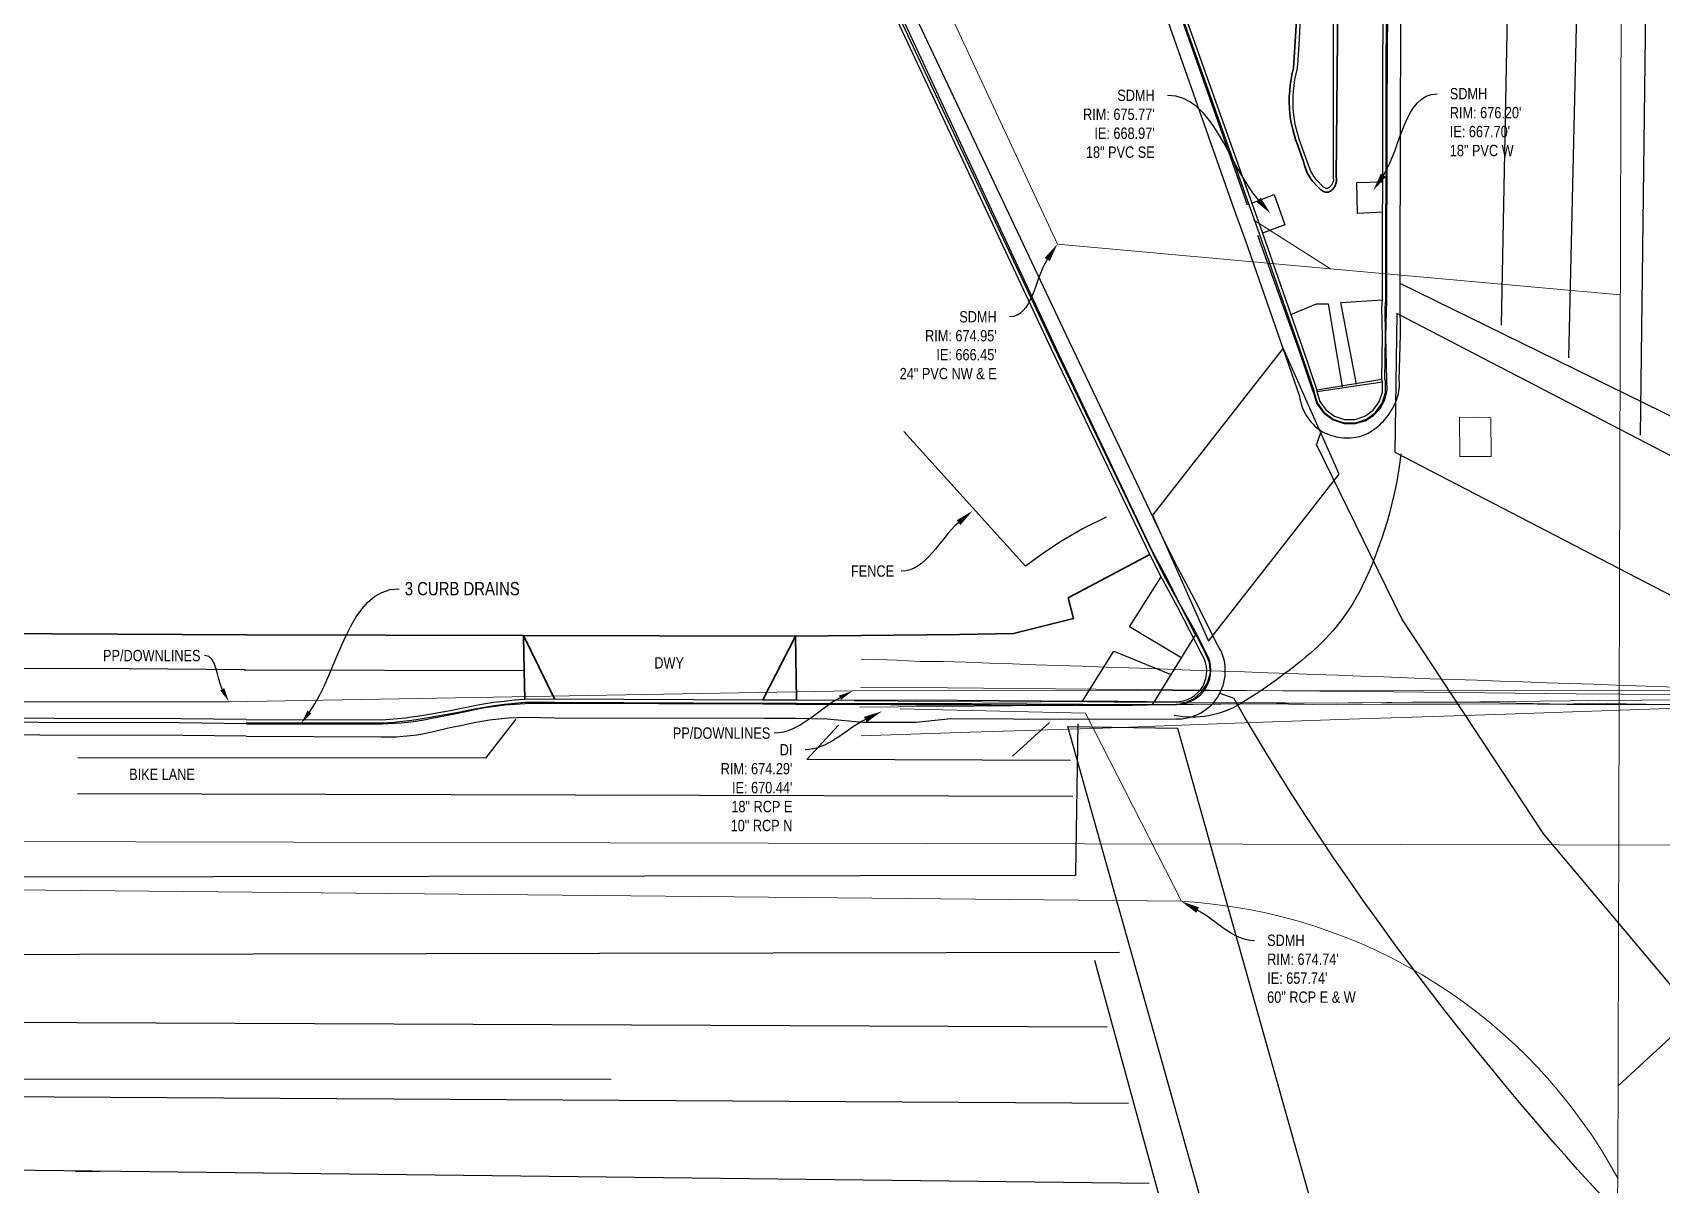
# Model space of a CAD drawing. Header units: feet. Extents: x 0 to 6444343, y 0 to 1885993.
# Drawn here: x 6433644.4 to 6433873.6, y 1885267.2 to 1885429.4 of the extents above; entities that cross this region are included whole.
import ezdxf
from ezdxf import colors
from ezdxf.entities.mleader import LeaderData, LeaderLine
from ezdxf.lldxf.tags import DXFTag
from ezdxf.math import Vec2, Vec3

# ---------------------------------------------------------------- set-up
doc = ezdxf.new("R2010")
doc.units = ezdxf.units.FT
doc.header["$MEASUREMENT"] = 0
doc.linetypes.add('DASHDOT', pattern=[1, 0.5, -0.25, 0, -0.25])
doc.linetypes.add('DASHED', pattern=[0.75, 0.5, -0.25])
for name, color, linetype, lineweight in [('VF-COMM-OVHD-LINE-3D', 253, 'OVERHEADCOMM', 15), ('VF-ELEC-OVHD-LINE-', 253, 'OVERHEADELECTRIC', 15), ('VF-ELEC-OVHD-LINE-3D', 253, 'OVERHEADELECTRIC', 15), ('VF-ELEC-VALT-LINE-', 253, 'Continuous', 13), ('VF-FENC-LINE-', 253, 'FENCE', 25), ('VF-ROAD-DRIV-LINE-', 253, 'Continuous', 35), ('VF-ROAD-STRP-BIKE-LINE-', 253, 'Continuous', 25), ('VF-ROAD-STRP-WHIT-DASH-LINE-', 253, 'DASHED', 25), ('VF-ROAD-STRP-WHIT-LINE-', 253, 'Continuous', 25), ('VF-ROAD-STRP-YELO-LINE-', 253, 'Continuous', 25), ('VF-SSWR-GEOP-LINE-QLB-', 253, 'SEWER', 15), ('VF-STRM-GEOP-LINE-QLB-', 253, 'STORMDRAIN', 15), ('VF-TOPO-BRKL-LINE-', 253, 'DASHDOT', 13), ('VF-TOPO-CONC-EDGE-LINE-', 253, 'Continuous', 25), ('VF-TOPO-CONC-GTFL-LINE-', 253, 'Continuous', 25), ('VF-TOPO-CONC-LIPG-LINE-', 253, 'Continuous', 25), ('VF-TOPO-CONC-SWLK-LINE-', 253, 'Continuous', 25), ('VF-TOPO-CONC-TBCB-LINE-', 253, 'Continuous', 25), ('VF-TOPO-CONC-TBWK-LINE-', 253, 'Continuous', 35), ('VF-TOPO-CONC-TFCB-LINE-', 253, 'Continuous', 25), ('VF-TOPO-TEXT-', 253, 'Continuous', 25)]:
    doc.layers.add(name, color=color, linetype=linetype, lineweight=lineweight)
doc.styles.add('NCS1-Anno', font='arial.ttf', dxfattribs={"width": 0.8, "height": 0.1})
doc.styles.get("Standard").update_dxf_attribs({"font": 'arial.ttf'})
tags = doc.linetypes.add('FENCE', pattern='A,0.5,-0.03,["X",Standard,S=0.08,R=0,X=0,Y=-0.04],-0.08,0.5', length=1.11).pattern_tags.tags
tags[6] = DXFTag(74, 10)
tags = doc.linetypes.add('OVERHEADCOMM', pattern='A,1,-0.03,["OC",Standard,S=0.08,R=0,X=0,Y=-0.04],-0.16,1', length=2.19).pattern_tags.tags
tags[6] = DXFTag(74, 10)
tags = doc.linetypes.add('OVERHEADELECTRIC', pattern='A,1,-0.03,["OE",Standard,S=0.08,R=0,X=0,Y=-0.04],-0.16,1', length=2.19).pattern_tags.tags
tags[6] = DXFTag(74, 10)
tags = doc.linetypes.add('SEWER', pattern='A,1,-0.03,["SS",Standard,S=0.08,R=0,X=0,Y=-0.04],-0.16,1', length=2.19).pattern_tags.tags
tags[6] = DXFTag(74, 10)
tags = doc.linetypes.add('STORMDRAIN', pattern='A,1,-0.03,["SD",Standard,S=0.08,R=0,X=0,Y=-0.04],-0.16,1', length=2.19).pattern_tags.tags
tags[6] = DXFTag(74, 10)

msp = doc.modelspace()

# ---------------------------------------------------------------- linework, layer by layer
at = {"layer": 'VF-COMM-OVHD-LINE-3D'}
for points in [[(6433759.99, 1885335.28, 698.13), (6433772.25, 1885335.23, 697.49), (6433783.73, 1885335.12, 697), (6433788.86, 1885335.2, 696.78), (6433796.51, 1885335.1, 696.67), (6433805.09, 1885335.08, 696.73), (6433811.71, 1885335.13, 696.51), (6433820.63, 1885335.03, 696.6), (6433828.04, 1885334.99, 696.64), (6433838.39, 1885335.09, 696.69), (6433846.15, 1885335.11, 696.67), (6433860.18, 1885334.81, 697.72), (6433863.28, 1885334.95, 697.8), (6433871.39, 1885334.85, 698.46), (6433875.44, 1885334.77, 699.01), (6433879.92, 1885334.81, 699.38), (6433887.09, 1885334.84, 699.98), (6433891.35, 1885334.86, 700.51), (6433894.59, 1885334.94, 700.89), (6433900.63, 1885334.9, 701.61), (6433911.25, 1885335.01, 703), (6433915.85, 1885334.89, 703.77), (6433920.15, 1885334.97, 704.42)], [(6433760.47, 1885334.75, 698.07), (6433769.85, 1885334.84, 697.4), (6433776.35, 1885334.79, 696.96), (6433782.16, 1885334.71, 696.83), (6433793.93, 1885334.72, 696.38), (6433800.88, 1885334.79, 696), (6433810.58, 1885334.89, 695.86), (6433817.76, 1885334.89, 695.87), (6433827.8, 1885334.76, 695.98), (6433834.18, 1885334.84, 696.03), (6433845.21, 1885334.81, 696.52), (6433851.84, 1885334.89, 696.62), (6433860.32, 1885334.77, 697.35), (6433871.86, 1885334.8, 698.09), (6433883.25, 1885334.8, 699), (6433889.4, 1885334.69, 699.82), (6433899.85, 1885334.63, 700.61), (6433911.94, 1885334.51, 701.98), (6433920.06, 1885334.34, 703.07)]]:
    msp.add_polyline3d(points, dxfattribs=at)
at = {"layer": 'VF-ELEC-OVHD-LINE-', "ltscale": 0.6}
msp.add_lwpolyline([(6433514.07, 1885334.57), (6433583.99, 1885335.14), (6433672.01, 1885335.17), (6433759.75, 1885336.69), (6433922.54, 1885336.77)], dxfattribs=at)
at = {"layer": 'VF-ELEC-OVHD-LINE-3D'}
for points in [[(6433760.97, 1885341.18, 723.19), (6433764.62, 1885341.09, 722.71), (6433765.99, 1885341.02, 722.61), (6433769.26, 1885340.85, 722.38), (6433772.5, 1885340.83, 721.85), (6433775.76, 1885340.75, 721.5), (6433779.02, 1885340.62, 721.15), (6433782.28, 1885340.49, 720.8), (6433785.54, 1885340.36, 720.48), (6433788.8, 1885340.26, 720.15), (6433792.07, 1885340.16, 719.85), (6433795.33, 1885340.06, 719.53), (6433798.59, 1885339.95, 719.2), (6433801.85, 1885339.83, 718.87), (6433805.12, 1885339.69, 718.57), (6433808.38, 1885339.57, 718.29), (6433811.65, 1885339.49, 717.98), (6433814.92, 1885339.38, 717.69), (6433818.18, 1885339.26, 717.39), (6433821.44, 1885339.13, 717.07), (6433824.71, 1885339, 716.74), (6433827.98, 1885338.89, 716.51), (6433831.24, 1885338.78, 716.23), (6433834.51, 1885338.66, 715.98), (6433837.78, 1885338.54, 715.74), (6433841.05, 1885338.42, 715.48), (6433844.32, 1885338.3, 715.21), (6433847.59, 1885338.19, 714.96), (6433850.86, 1885338.07, 714.7), (6433854.12, 1885337.96, 714.44), (6433857.39, 1885337.85, 714.2), (6433860.67, 1885337.74, 713.97), (6433863.94, 1885337.63, 713.72), (6433867.2, 1885337.52, 713.47), (6433878.42, 1885337.12, 712.57)], [(6433760.88, 1885337.23, 722.97), (6433773.13, 1885337.12, 721.35), (6433788.32, 1885336.98, 719.52), (6433799.64, 1885336.88, 718.3), (6433835.88, 1885336.59, 714.52), (6433861.57, 1885336.29, 712.5), (6433874.1, 1885336.17, 711.91), (6433892.42, 1885336.02, 710.72), (6433911.74, 1885335.79, 709.76), (6433919.79, 1885335.75, 709.45)], [(6433760.76, 1885334.4, 722.93), (6433782.28, 1885334.61, 719.34), (6433799.84, 1885334.7, 717.12), (6433823.3, 1885334.99, 714.69), (6433848, 1885335.18, 712.89), (6433864.88, 1885335.35, 712.16), (6433876.78, 1885335.43, 711.69), (6433891.79, 1885335.58, 711.65), (6433900.31, 1885335.66, 711.65), (6433912.06, 1885335.77, 712), (6433919.21, 1885335.8, 712.43)], [(6433760.98, 1885330.36, 722.68), (6433776.32, 1885330.91, 721.33), (6433794.92, 1885331.46, 719.9), (6433813.51, 1885332.14, 718.45), (6433829.61, 1885332.73, 717.17), (6433850.26, 1885333.39, 716.08), (6433862.43, 1885333.78, 715.41), (6433884.05, 1885334.56, 714.35), (6433896.07, 1885334.97, 713.86), (6433915.74, 1885335.61, 713.16), (6433919.65, 1885335.75, 713.14)]]:
    msp.add_polyline3d(points, dxfattribs=at)
at = {"layer": 'VF-ELEC-VALT-LINE-'}
msp.add_lwpolyline([(6433845.15, 1885375.21), (6433849.57, 1885375.14), (6433849.59, 1885369.68), (6433845.18, 1885369.7), (6433845.15, 1885375.21)], close=True, dxfattribs=at)
at = {"layer": 'VF-FENC-LINE-'}
msp.add_lwpolyline([(6433795.43, 1885361.17), (6433792.12, 1885359.5), (6433788.91, 1885357.62), (6433786.46, 1885355.99), (6433784.09, 1885354.25), (6433766.99, 1885373.2)], dxfattribs=at)
at = {"layer": 'VF-ROAD-DRIV-LINE-'}
for points in [[(6433713.64, 1885335.54), (6433713.54, 1885339.59), (6433713.48, 1885344.49), (6433717.8, 1885335.56)], [(6433747.12, 1885335.44), (6433751.74, 1885344.42), (6433751.86, 1885335.44)]]:
    msp.add_lwpolyline(points, dxfattribs=at)
msp.add_point((6433674.28, 1885339.65), dxfattribs=at)
at = {"layer": 'VF-ROAD-STRP-BIKE-LINE-', "linetype": 'Continuous'}
msp.add_line((6433851.07, 1885388.18), (6433857.09, 1885702.5), dxfattribs=at)
at = {"layer": 'VF-ROAD-STRP-BIKE-LINE-'}
for p, q in [((6433860.54, 1885383.56), (6433863.24, 1885501.31)), ((6433836.74, 1885394.07), (6433893.68, 1885366.14)), ((6433712.4, 1885332.71), (6433708.12, 1885327.22)), ((6433753.3, 1885327.05), (6433757.8, 1885331.88)), ((6433782.24, 1885327.49), (6433787.48, 1885332.25)), ((6433791.44, 1885332.07), (6433791.12, 1885310.96)), ((6433708.12, 1885327.22), (6433650.75, 1885327.27)), ((6433790.42, 1885326.91), (6433753.3, 1885327.05)), ((6433790.74, 1885321.83), (6433650.72, 1885322.22)), ((6433791.12, 1885310.96), (6433791.12, 1885310.71)), ((6433793.78, 1885298.8), (6433805.13, 1885257.4)), ((6433795.58, 1885289.35), (6433605.31, 1885290.16)), ((6433653.89, 1885269.03), (6433650.41, 1885269.05))]:
    msp.add_line(p, q, dxfattribs=at)
at = {"layer": 'VF-ROAD-STRP-BIKE-LINE-', "ltscale": 0.6}
for points in [[(6433836.33, 1885389.81), (6433836.05, 1885370.32), (6433895.28, 1885339.55), (6433895.56, 1885359.04)], [(6433828.23, 1885367.19), (6433820.34, 1885384.96), (6433801.94, 1885361.45), (6433809.83, 1885343.68)], [(6433790.06, 1885331.67), (6433805.5, 1885331.46), (6433826.28, 1885257.4), (6433810.85, 1885257.61)]]:
    msp.add_lwpolyline(points, close=True, dxfattribs=at)
at = {"layer": 'VF-ROAD-STRP-BIKE-LINE-', "flags": 128}
msp.add_lwpolyline([(6433820.34, 1885384.96), (6433801.94, 1885361.45)], dxfattribs=at)
msp.add_lwpolyline([(6433836.91, 1885370.09, -0.08364), (6433831.45, 1885351.43, -0.103859), (6433824.12, 1885341.96, -0.039588), (6433814.37, 1885334.91, -0.187359), (6433805.02, 1885333.24, -13.188099)], format="xyb", dxfattribs=at)
at = {"layer": 'VF-ROAD-STRP-WHIT-DASH-LINE-', "linetype": 'Continuous'}
for p, q in [((6433791.12, 1885310.71), (6433500.13, 1885310.29)), ((6433798.57, 1885278.62), (6433509.33, 1885280.34))]:
    msp.add_line(p, q, dxfattribs=at)
at = {"layer": 'VF-ROAD-STRP-WHIT-DASH-LINE-', "linetype": 'Continuous', "flags": 128}
msp.add_lwpolyline([(6433801.51, 1885267.35), (6433656.79, 1885269.04)], dxfattribs=at)
at = {"layer": 'VF-ROAD-STRP-WHIT-LINE-', "linetype": 'Continuous', "flags": 128}
msp.add_lwpolyline([(6433656.79, 1885269.04), (6433512.06, 1885270.72)], dxfattribs=at)
at = {"layer": 'VF-ROAD-STRP-YELO-LINE-', "ltscale": 0.6}
msp.add_lwpolyline([(6433870.64, 1885372.68), (6433872.33, 1885507.54, 0.085336), (6433871.01, 1885518.72), (6433865.63, 1885544.28, -0.076034), (6433864.68, 1885554.43), (6433866.44, 1885731.06)], format="xyb", dxfattribs=at)
msp.add_lwpolyline([(6433797.31, 1885299.87), (6433553.33, 1885299.39)], dxfattribs=at)
at = {"layer": 'VF-SSWR-GEOP-LINE-QLB-', "ltscale": 0.6, "flags": 128}
msp.add_lwpolyline([(6433844.74, 1885854.93), (6433844.74, 1885653.61), (6433883.21, 1885653.44), (6433881.41, 1885314.98), (6433525.35, 1885315.72)], dxfattribs=at)
at = {"layer": 'VF-SSWR-GEOP-LINE-QLB-', "ltscale": 0.6, "elevation": 675.4}
msp.add_lwpolyline([(6433725.8, 1885282.05), (6433521.65, 1885282.05)], dxfattribs=at)
at = {"layer": 'VF-STRM-GEOP-LINE-QLB-', "ltscale": 0.6}
for p, q in [((6433869.53, 1885992.59), (6433867.41, 1885268.1)), ((6433927.96, 1885337.2), (6433867.45, 1885281.04)), ((6433867.41, 1885268.1), (6433862.1, 1884859.46))]:
    msp.add_line(p, q, dxfattribs=at)
at = {"layer": 'VF-STRM-GEOP-LINE-QLB-', "ltscale": 0.6, "flags": 128}
for points in [[(6433827.02, 1885396.12), (6433788.58, 1885399.6), (6433730.98, 1885523.26)], [(6433816.21, 1885402.94), (6433827.02, 1885396.12), (6433867.77, 1885392.44)]]:
    msp.add_lwpolyline(points, dxfattribs=at)
at = {"layer": 'VF-STRM-GEOP-LINE-QLB-', "ltscale": 0.6}
msp.add_lwpolyline([(6433766.45, 1885334.16), (6433792.53, 1885333.57), (6433806.02, 1885307.08)], dxfattribs=at)
at = {"layer": 'VF-STRM-GEOP-LINE-QLB-', "ltscale": 0.6, "flags": 128}
msp.add_lwpolyline([(6433530.03, 1885309.79), (6433806.02, 1885307.08, -0.260244), (6433867.41, 1885268.1)], format="xyb", dxfattribs=at)
at = {"layer": 'VF-TOPO-BRKL-LINE-'}
msp.add_point((6433805.86, 1885341.47), dxfattribs=at)
at = {"layer": 'VF-TOPO-CONC-EDGE-LINE-'}
for p, q in [((6433825.67, 1885373.31), (6433825.03, 1885371.37)), ((6433811.45, 1885336.4), (6433813.38, 1885335.67))]:
    msp.add_line(p, q, dxfattribs=at)
for points in [[(6433815.92, 1885405.33), (6433819.09, 1885406.57), (6433820.56, 1885402.3), (6433817.43, 1885401.11)], [(6433821.4, 1885389.69), (6433825.04, 1885391.16), (6433826.66, 1885391.19), (6433828.64, 1885379.51)], [(6433830.67, 1885379.85), (6433828.47, 1885391.38), (6433834.33, 1885391.75)], [(6433893.12, 1885273.61), (6433857, 1885316.51), (6433837.02, 1885346.83), (6433825.03, 1885371.37)], [(6433805.86, 1885341.47), (6433798.7, 1885345.7), (6433803.16, 1885352.77)], [(6433792.09, 1885335.27), (6433796.51, 1885342.27), (6433804.44, 1885339.06)], [(6433866.52, 1885264.15), (6433863.35, 1885267.61), (6433861.78, 1885269.35), (6433860.22, 1885271.11), (6433858.66, 1885272.87), (6433857.12, 1885274.64), (6433855.59, 1885276.42), (6433854.07, 1885278.21), (6433851.73, 1885281), (6433849.41, 1885283.82), (6433847.11, 1885286.66), (6433844.83, 1885289.52), (6433842.58, 1885292.39), (6433840.35, 1885295.29), (6433838.15, 1885298.2), (6433835.97, 1885301.14), (6433833.83, 1885304.09), (6433831.7, 1885307.06), (6433829.61, 1885310.05), (6433827.54, 1885313.07), (6433825.51, 1885316.1), (6433823.5, 1885319.15), (6433821.53, 1885322.22), (6433819.59, 1885325.31), (6433818.01, 1885327.88), (6433816.44, 1885330.47), (6433814.9, 1885333.06), (6433813.38, 1885335.67)]]:
    msp.add_lwpolyline(points, dxfattribs=at)
msp.add_point((6433825.03, 1885371.37), dxfattribs=at)
at = {"layer": 'VF-TOPO-CONC-GTFL-LINE-'}
for points in [[(6433809.51, 1885342.05), (6433808.1, 1885344.87), (6433805.91, 1885348.77), (6433803.7, 1885353.15), (6433802.02, 1885356.22), (6433788.36, 1885385), (6433765.03, 1885435.18), (6433742.91, 1885482.49)], [(6433785.06, 1885476.41), (6433785.77, 1885474.79), (6433805.88, 1885431.78), (6433815.27, 1885405.11)], [(6433816.75, 1885400.85), (6433820.85, 1885389.36), (6433822.49, 1885384.8), (6433824.51, 1885378.85), (6433824.59, 1885378.66), (6433825.1, 1885377.12), (6433826.05, 1885375.81), (6433827.37, 1885374.85), (6433828.91, 1885374.34), (6433830.53, 1885374.33), (6433831.86, 1885374.72), (6433833.05, 1885375.44), (6433834, 1885376.45), (6433834.66, 1885377.67), (6433834.97, 1885379.03), (6433834.91, 1885380.41), (6433834.79, 1885386.61), (6433834.91, 1885391.6), (6433834.99, 1885418.6), (6433835.21, 1885454.7)], [(6433674.5, 1885332.06), (6433693.55, 1885332.05), (6433694.45, 1885332.09), (6433695.34, 1885332.14), (6433696.23, 1885332.21), (6433697.12, 1885332.3), (6433697.99, 1885332.41), (6433698.85, 1885332.53), (6433699.71, 1885332.68), (6433700.57, 1885332.84), (6433703.99, 1885333.53), (6433706.02, 1885333.96), (6433707.04, 1885334.18), (6433708.05, 1885334.36), (6433709.46, 1885334.56), (6433710.87, 1885334.73), (6433712.28, 1885334.85), (6433713.69, 1885334.93), (6433717.81, 1885334.98), (6433747.17, 1885334.87), (6433751.76, 1885334.81), (6433761.28, 1885334.82), (6433768.73, 1885334.72)], [(6433768.73, 1885334.72), (6433791.24, 1885334.7), (6433792.06, 1885334.67), (6433797.14, 1885334.65), (6433805.29, 1885334.82)], [(6433674.5, 1885332.06), (6433665, 1885332.21), (6433625.38, 1885332.32), (6433601.6, 1885332.39), (6433572.4, 1885332.5), (6433530.44, 1885332.71)]]:
    msp.add_lwpolyline(points, dxfattribs=at)
at = {"layer": 'VF-TOPO-CONC-LIPG-LINE-'}
for points in [[(6433811.12, 1885343.18), (6433807.9, 1885349.53), (6433805.47, 1885354.11), (6433803.93, 1885357.18), (6433790.27, 1885385.82), (6433766.68, 1885435.81), (6433744.53, 1885483.41)], [(6433804.12, 1885430.99), (6433813.42, 1885404.55), (6433815.01, 1885400.2), (6433822.64, 1885378.18), (6433822.69, 1885377.83), (6433822.77, 1885377.47), (6433822.86, 1885377.12), (6433822.98, 1885376.76), (6433823.11, 1885376.42), (6433823.27, 1885376.08), (6433823.44, 1885375.74), (6433823.63, 1885375.42), (6433823.84, 1885375.11), (6433824.06, 1885374.8), (6433824.3, 1885374.51), (6433824.55, 1885374.24), (6433824.81, 1885373.98), (6433825.09, 1885373.74), (6433825.37, 1885373.52), (6433825.67, 1885373.31), (6433825.95, 1885373.14), (6433826.24, 1885372.99), (6433826.54, 1885372.86), (6433826.85, 1885372.73), (6433827.17, 1885372.63), (6433827.5, 1885372.54), (6433827.82, 1885372.46), (6433828.16, 1885372.4), (6433828.49, 1885372.36), (6433828.83, 1885372.33), (6433829.17, 1885372.31), (6433829.5, 1885372.31), (6433829.84, 1885372.32), (6433830.17, 1885372.35), (6433830.5, 1885372.39), (6433830.82, 1885372.45), (6433831.12, 1885372.52), (6433831.43, 1885372.61), (6433831.73, 1885372.72), (6433832.02, 1885372.85), (6433832.31, 1885372.99), (6433832.6, 1885373.15), (6433832.88, 1885373.33), (6433833.16, 1885373.52), (6433833.43, 1885373.72), (6433833.7, 1885373.94), (6433833.95, 1885374.17), (6433834.2, 1885374.41), (6433834.44, 1885374.66), (6433834.67, 1885374.92), (6433834.9, 1885375.2), (6433835.11, 1885375.48), (6433835.31, 1885375.76), (6433835.5, 1885376.06), (6433835.68, 1885376.36), (6433835.85, 1885376.67), (6433836, 1885376.98), (6433836.14, 1885377.29), (6433836.27, 1885377.61), (6433836.38, 1885377.93), (6433836.48, 1885378.25), (6433836.56, 1885378.57), (6433836.62, 1885378.9), (6433836.67, 1885379.22), (6433836.7, 1885379.54), (6433836.71, 1885379.86), (6433836.71, 1885380.17), (6433836.68, 1885380.48), (6433836.84, 1885386.84), (6433836.79, 1885391.6), (6433836.87, 1885418.6), (6433837.04, 1885454.58)], [(6433674.42, 1885330.31), (6433693.45, 1885330.22), (6433694.49, 1885330.22), (6433695.52, 1885330.25), (6433696.55, 1885330.32), (6433697.58, 1885330.41), (6433698.45, 1885330.52), (6433699.3, 1885330.67), (6433700.15, 1885330.84), (6433701, 1885331.03), (6433702.7, 1885331.43), (6433703.54, 1885331.62), (6433704.39, 1885331.8), (6433706.53, 1885332.25), (6433707.61, 1885332.46), (6433708.68, 1885332.63), (6433709.98, 1885332.79), (6433711.29, 1885332.9), (6433712.6, 1885332.97), (6433713.9, 1885333), (6433717.84, 1885332.92), (6433747.3, 1885332.88), (6433751.72, 1885332.87), (6433756.18, 1885332.76), (6433761.18, 1885332.29), (6433768.7, 1885332.31), (6433773.59, 1885332.83), (6433791.17, 1885332.72), (6433805.22, 1885332.75)], [(6433674.42, 1885330.31), (6433665.54, 1885330.4), (6433625.25, 1885330.53), (6433601.92, 1885330.61), (6433560.82, 1885330.77), (6433572.07, 1885330.74), (6433530.36, 1885330.97)]]:
    msp.add_lwpolyline(points, dxfattribs=at)
for points in [[(6433805.22, 1885332.75, 0.606339), (6433811.12, 1885343.18)], [(6433805.15, 1885335.17, 0.597986), (6433808.96, 1885341.78, 0.606339)], [(6433805.29, 1885334.82, 0.587348), (6433809.51, 1885342.05, 0.606339)]]:
    msp.add_lwpolyline(points, format="xyb", dxfattribs=at)
at = {"layer": 'VF-TOPO-CONC-SWLK-LINE-'}
msp.add_line((6433674.28, 1885339.65), (6433713.54, 1885339.59), dxfattribs=at)
msp.add_lwpolyline([(6433674.28, 1885339.65), (6433657.99, 1885339.81), (6433625.54, 1885339.83), (6433560.61, 1885340.13), (6433556.77, 1885340.22), (6433530.32, 1885340.31)], dxfattribs=at)
at = {"layer": 'VF-TOPO-CONC-TBCB-LINE-', "ltscale": 0.6}
for p, q in [((6433834.22, 1885380.51, 675.41), (6433825.09, 1885379.03, 675.4)), ((6433825.09, 1885378.85, 675.81), (6433834.31, 1885380.22)), ((6433801.96, 1885334.75, 675.03), (6433808.14, 1885344.8, 675.19))]:
    msp.add_line(p, q, dxfattribs=at)
at = {"layer": 'VF-TOPO-CONC-TBCB-LINE-'}
for points in [[(6433808.96, 1885341.78), (6433805.49, 1885348.53), (6433803.16, 1885352.77), (6433801.6, 1885355.92), (6433787.7, 1885384.87), (6433764.31, 1885434.87), (6433742.28, 1885482.2)], [(6433806.47, 1885431.97), (6433815.92, 1885405.33), (6433817.43, 1885401.11), (6433821.4, 1885389.69), (6433823, 1885385.15), (6433825.09, 1885379.03), (6433825.09, 1885378.85), (6433825.52, 1885377.44), (6433826.38, 1885376.23), (6433827.57, 1885375.35), (6433828.98, 1885374.89), (6433830.46, 1885374.89), (6433831.84, 1885375.35), (6433833.01, 1885376.21), (6433833.87, 1885377.39), (6433834.31, 1885378.77), (6433834.31, 1885380.22), (6433834.22, 1885380.51), (6433834.31, 1885386.59), (6433834.24, 1885390.65), (6433834.33, 1885391.75), (6433834.38, 1885418.7), (6433834.47, 1885454.48)], [(6433827.41, 1885454.42), (6433827.38, 1885428.51), (6433827.37, 1885408.94), (6433827.4, 1885408.84), (6433827.41, 1885408.74), (6433827.41, 1885408.51), (6433827.35, 1885408.28), (6433827.26, 1885408.06), (6433827.14, 1885407.86), (6433826.98, 1885407.68), (6433826.81, 1885407.54), (6433826.71, 1885407.49), (6433826.61, 1885407.45), (6433826.5, 1885407.43), (6433826.4, 1885407.43), (6433826.29, 1885407.45), (6433826.2, 1885407.49), (6433826, 1885407.61), (6433825.82, 1885407.77), (6433825.14, 1885408.54), (6433824.96, 1885408.74), (6433824.79, 1885408.94), (6433824.64, 1885409.16), (6433824.5, 1885409.38), (6433824.25, 1885409.85), (6433824.04, 1885410.34), (6433823.84, 1885410.85), (6433823.66, 1885411.37), (6433823.3, 1885412.38), (6433822.81, 1885413.71), (6433822.59, 1885414.38), (6433822.39, 1885415.05), (6433822.21, 1885415.73), (6433822.05, 1885416.42), (6433821.92, 1885417.11), (6433821.83, 1885417.8), (6433821.76, 1885418.63), (6433821.73, 1885419.45), (6433821.74, 1885420.28), (6433821.78, 1885421.11), (6433821.87, 1885421.93), (6433821.99, 1885422.75), (6433822.15, 1885423.56), (6433822.34, 1885424.36), (6433822.55, 1885426.82), (6433822.79, 1885431.18)], [(6433834.35, 1885404.09), (6433830.78, 1885403.91), (6433830.71, 1885408.26), (6433834.36, 1885408.37)], [(6433674.46, 1885332.67), (6433693.53, 1885332.64), (6433695.19, 1885332.76), (6433696.84, 1885332.93), (6433697.7, 1885333.03), (6433698.55, 1885333.15), (6433700.25, 1885333.42), (6433703.64, 1885334.04), (6433704.69, 1885334.25), (6433705.74, 1885334.47), (6433706.79, 1885334.68), (6433707.84, 1885334.87), (6433709.29, 1885335.09), (6433710.74, 1885335.27), (6433712.19, 1885335.42), (6433713.64, 1885335.54), (6433717.8, 1885335.56), (6433747.12, 1885335.44), (6433751.86, 1885335.44), (6433761.28, 1885335.39), (6433768.67, 1885335.44), (6433792.09, 1885335.27), (6433797.11, 1885335.24), (6433805.15, 1885335.17)], [(6433674.46, 1885332.67), (6433665.26, 1885332.78), (6433629.65, 1885332.85), (6433625.41, 1885332.94), (6433606.49, 1885333.01), (6433601.75, 1885332.99), (6433572.34, 1885333.05), (6433530.65, 1885333.31)]]:
    msp.add_lwpolyline(points, dxfattribs=at)
at = {"layer": 'VF-TOPO-CONC-TBWK-LINE-'}
for points in [[(6433827.99, 1885454.51), (6433828, 1885428.59), (6433827.79, 1885409.02), (6433827.83, 1885408.88), (6433827.85, 1885408.73), (6433827.85, 1885408.58), (6433827.84, 1885408.42), (6433827.81, 1885408.26), (6433827.77, 1885408.1), (6433827.71, 1885407.94), (6433827.64, 1885407.79), (6433827.56, 1885407.64), (6433827.47, 1885407.5), (6433827.37, 1885407.37), (6433827.26, 1885407.25), (6433827.14, 1885407.14), (6433827.01, 1885407.05), (6433826.88, 1885406.98), (6433826.74, 1885406.92), (6433826.59, 1885406.89), (6433826.44, 1885406.89), (6433826.3, 1885406.9), (6433826.16, 1885406.95), (6433826.01, 1885407.01), (6433825.87, 1885407.09), (6433825.6, 1885407.29), (6433825.34, 1885407.53), (6433825.09, 1885407.79), (6433824.62, 1885408.29), (6433824.44, 1885408.49), (6433824.27, 1885408.7), (6433824.12, 1885408.92), (6433823.98, 1885409.15), (6433823.74, 1885409.64), (6433823.54, 1885410.15), (6433823.36, 1885410.67), (6433823.19, 1885411.21), (6433823.02, 1885411.74), (6433822.84, 1885412.25), (6433822.34, 1885413.63), (6433822.1, 1885414.33), (6433821.89, 1885415.03), (6433821.69, 1885415.74), (6433821.52, 1885416.45), (6433821.39, 1885417.17), (6433821.29, 1885417.89), (6433821.23, 1885418.71), (6433821.2, 1885419.52), (6433821.21, 1885420.34), (6433821.26, 1885421.16), (6433821.34, 1885421.97), (6433821.47, 1885422.78), (6433821.63, 1885423.58), (6433821.82, 1885424.37), (6433822.2, 1885431.06)], [(6433674.54, 1885344.6), (6433713.48, 1885344.49), (6433751.74, 1885344.42), (6433774.82, 1885344.63), (6433782.38, 1885344.77), (6433790.85, 1885346.88), (6433790.1, 1885349.79), (6433801.6, 1885355.92)], [(6433674.54, 1885344.6), (6433647.16, 1885344.72), (6433625.8, 1885344.87), (6433607.14, 1885344.96), (6433558.55, 1885345.14), (6433534.62, 1885345.2)]]:
    msp.add_lwpolyline(points, dxfattribs=at)
at = {"layer": 'VF-TOPO-CONC-TFCB-LINE-'}
for points in [[(6433806.05, 1885431.79), (6433815.5, 1885405.18), (6433817.01, 1885400.96), (6433820.98, 1885389.54), (6433822.58, 1885385.01), (6433824.64, 1885378.96), (6433824.64, 1885378.82), (6433825.11, 1885377.26), (6433826.05, 1885375.93), (6433827.36, 1885374.95), (6433828.9, 1885374.44), (6433830.53, 1885374.45), (6433832.05, 1885374.95), (6433833.34, 1885375.9), (6433834.28, 1885377.2), (6433834.76, 1885378.72), (6433834.75, 1885380.33), (6433834.67, 1885380.58), (6433834.76, 1885386.59), (6433834.69, 1885390.64), (6433834.78, 1885391.73), (6433834.83, 1885418.7), (6433834.92, 1885454.47)], [(6433674.46, 1885332.22), (6433693.55, 1885332.19), (6433695.23, 1885332.32), (6433696.89, 1885332.48), (6433697.76, 1885332.59), (6433698.62, 1885332.71), (6433700.33, 1885332.98), (6433703.73, 1885333.6), (6433704.78, 1885333.81), (6433705.83, 1885334.03), (6433706.88, 1885334.24), (6433707.92, 1885334.43), (6433709.35, 1885334.64), (6433710.79, 1885334.82), (6433712.23, 1885334.97), (6433713.66, 1885335.09), (6433717.8, 1885335.11), (6433747.12, 1885334.99), (6433751.86, 1885334.99), (6433761.28, 1885334.94), (6433768.67, 1885334.99), (6433792.09, 1885334.82), (6433797.11, 1885334.79), (6433802, 1885334.8), (6433802.23, 1885334.78), (6433805.16, 1885334.72), (6433806.54, 1885335.02), (6433807.8, 1885335.65), (6433808.86, 1885336.59), (6433809.64, 1885337.76), (6433810.13, 1885339.19), (6433809.99, 1885340.7), (6433809.41, 1885341.97), (6433808.75, 1885343.3), (6433808.09, 1885344.6), (6433807.97, 1885344.7), (6433805.89, 1885348.74), (6433803.56, 1885352.98), (6433802, 1885356.12), (6433788.11, 1885385.07), (6433764.72, 1885435.06)]]:
    msp.add_lwpolyline(points, dxfattribs=at)

# ---------------------------------------------------------------- leaders
at = {"layer": 'VF-TOPO-TEXT-'}
ml = msp.add_multileader_mtext('Standard', dxfattribs=at)
ml.set_content('DWY', color=256, style='NCS1-Anno')
ml.set_leader_properties()
ml.build(insert=Vec2(0, 0))
ml.multileader.update_dxf_attribs({"leader_type": 2, "dogleg_length": 0.1, "arrow_head_size": 2, "scale": 20})
ctx = ml.context
ctx.base_point, ctx.scale, ctx.char_height, ctx.arrow_head_size, ctx.landing_gap_size, ctx.plane_origin, ctx.plane_x_axis, ctx.plane_y_axis = Vec3(6433835.25, 1885655.48), 20, 1.6, 2, 0.8, Vec3(6433819.28, 1885625.42), Vec3(0, 1), Vec3(-1, 0)
notes = []
notes.append((ctx, [(0, (0, 0, 0), (0, 0), (1, 0), 1, [])]))
ctx.mtext.insert, ctx.mtext.text_direction, ctx.mtext.rotation, ctx.mtext.width, ctx.mtext.flow_direction = Vec3(6433834.45, 1885656.28), Vec3(0, 1), 1.570796, 6.8026, 5
ml = msp.add_multileader_mtext('Standard', dxfattribs=at)
ml.set_content('DWY', color=256, style='NCS1-Anno')
ml.set_leader_properties()
ml.build(insert=Vec2(0, 0))
ml.multileader.update_dxf_attribs({"leader_type": 2, "dogleg_length": 0.1, "arrow_head_size": 2, "scale": 20})
ctx = ml.context
ctx.base_point, ctx.scale, ctx.char_height, ctx.arrow_head_size, ctx.landing_gap_size, ctx.plane_origin = Vec3(6433830.86, 1885592.71), 20, 1.6, 2, 0.8, Vec3(6433816.49, 1885562.66)
notes.append((ctx, [(0, (0, 0, 0), (0, 0), (1, 0), 1, [])]))
ctx.mtext.insert, ctx.mtext.width, ctx.mtext.flow_direction = Vec3(6433831.66, 1885593.51), 6.8026, 5
ml = msp.add_multileader_mtext('Standard', dxfattribs=at)
ml.set_content('SDMH\\PRIM: 677.07\'\\PIE: 671.17\'\\P18" RCP NW\\P24" RCP SE', color=256, style='NCS1-Anno')
ml.set_leader_properties()
ml.build(insert=Vec2(0, 0))
ml.multileader.update_dxf_attribs({"leader_type": 2, "dogleg_length": 0.19, "arrow_head_size": 2.6, "scale": 20})
ctx = ml.context
ctx.base_point, ctx.scale, ctx.char_height, ctx.arrow_head_size, ctx.landing_gap_size, ctx.plane_origin = Vec3(6433836.45, 1885456.2, 677.07), 20, 1.6, 2.6, 1.8, Vec3(6433830.68, 1885465.54, 677.07)
notes.append((ctx, [(0, (1, 1, 0), (6433832.65, 1885456.2, 677.07), (1, 0), 3.8, [(0, [(6433830.05, 1885466.23, 677.07)], 0, [])])]))
ctx.mtext.insert, ctx.mtext.flow_direction = Vec3(6433838.25, 1885457.02, 677.07), 5
ml = msp.add_multileader_mtext('Standard', dxfattribs=at)
ml.set_content('SDMH\\PRIM: 675.77\'\\PIE: 668.97\'\\P18" PVC SE', color=256, style='NCS1-Anno')
ml.set_leader_properties()
ml.build(insert=Vec2(0, 0))
ml.multileader.update_dxf_attribs({"leader_type": 2, "dogleg_length": 0.19, "arrow_head_size": 2.6, "scale": 20})
ctx = ml.context
ctx.base_point, ctx.scale, ctx.char_height, ctx.arrow_head_size, ctx.landing_gap_size, ctx.plane_origin = Vec3(6433790.61, 1885420.51, 675.77), 20, 1.6, 2.6, 1.8, Vec3(6433818.58, 1885403.87, 675.77)
ctx.text_align_type = 2
notes.append((ctx, [(1, (1, 1, 0), (6433807.87, 1885420.51, 675.77), (-1, 0), 3.8, [(0, [(6433818.58, 1885403.87, 675.77)], 0, [])])]))
ctx.mtext.insert, ctx.mtext.alignment, ctx.mtext.flow_direction = Vec3(6433802.27, 1885421.33, 675.77), 3, 5
ml = msp.add_multileader_mtext('Standard', dxfattribs=at)
ml.set_content('SDMH\\PRIM: 676.20\'\\PIE: 667.70\'\\P18" PVC W', color=256, style='NCS1-Anno')
ml.set_leader_properties()
ml.build(insert=Vec2(0, 0))
ml.multileader.update_dxf_attribs({"leader_type": 2, "dogleg_length": 0.19, "arrow_head_size": 2.6, "scale": 20})
ctx = ml.context
ctx.base_point, ctx.scale, ctx.char_height, ctx.arrow_head_size, ctx.landing_gap_size, ctx.plane_origin = Vec3(6433841.99, 1885420.74, 676.2), 20, 1.6, 2.6, 1.8, Vec3(6433833.66, 1885407.85, 676.2)
notes.append((ctx, [(0, (1, 1, 0), (6433838.19, 1885420.74, 676.2), (1, 0), 3.8, [(0, [(6433833.02, 1885407.12, 676.2)], 0, [])])]))
ctx.mtext.insert, ctx.mtext.flow_direction = Vec3(6433843.79, 1885421.56, 676.2), 5
ml = msp.add_multileader_mtext('Standard', dxfattribs=at)
ml.set_content('SDMH\\PRIM: 674.95\'\\PIE: 666.45\'\\P24" PVC NW & E', color=256, style='NCS1-Anno')
ml.set_leader_properties()
ml.build(insert=Vec2(0, 0))
ml.multileader.update_dxf_attribs({"leader_type": 2, "dogleg_length": 0.19, "arrow_head_size": 2.6, "scale": 20})
ctx = ml.context
ctx.base_point, ctx.scale, ctx.char_height, ctx.arrow_head_size, ctx.landing_gap_size, ctx.plane_origin = Vec3(6433764.73, 1885389.34, 674.95), 20, 1.6, 2.6, 1.8, Vec3(6433788.58, 1885399.6, 674.95)
ctx.text_align_type = 2
notes.append((ctx, [(1, (1, 1, 0), (6433785.64, 1885389.34, 674.95), (-1, 0), 3.8, [(0, [(6433788.58, 1885399.6, 674.95)], 0, [])])]))
ctx.mtext.insert, ctx.mtext.alignment, ctx.mtext.flow_direction = Vec3(6433780.04, 1885390.16, 674.95), 3, 5
ml = msp.add_multileader_mtext('Standard', dxfattribs=at)
ml.set_content('FENCE ', color=256, style='NCS1-Anno')
ml.set_leader_properties()
ml.build(insert=Vec2(0, 0))
ml.multileader.update_dxf_attribs({"leader_type": 2, "dogleg_length": 0.19, "arrow_head_size": 2.6, "scale": 20})
ctx = ml.context
ctx.base_point, ctx.scale, ctx.char_height, ctx.arrow_head_size, ctx.landing_gap_size, ctx.plane_origin = Vec3(6433758.78, 1885353.56), 20, 1.6, 2.6, 1, Vec3(6433670.3, 1885408.87)
ctx.text_align_type = 2
notes.append((ctx, [(1, (1, 1, 0), (6433768.02, 1885353.56), (-1, 0), 1.42, [(0, [(6433776.65, 1885362.05)], 0, [])])]))
ctx.mtext.insert, ctx.mtext.width, ctx.mtext.alignment, ctx.mtext.flow_direction = Vec3(6433765.6, 1885354.37), 8.0838, 3, 5
ml = msp.add_multileader_mtext('Standard', dxfattribs=at)
ml.set_content('3 CURB DRAINS', color=256, style='NCS1-Anno')
ml.set_leader_properties()
ml.build(insert=Vec2(0, 0))
ml.multileader.update_dxf_attribs({"leader_type": 2, "dogleg_length": 0.1, "arrow_head_size": 2, "scale": 20})
ctx = ml.context
ctx.base_point, ctx.scale, ctx.char_height, ctx.arrow_head_size, ctx.landing_gap_size, ctx.plane_origin = Vec3(6433695.95, 1885351.08, 674.97), 20, 1.875, 2, 0.8, Vec3(6433682.17, 1885332.11, 674.97)
notes.append((ctx, [(1, (1, 1, 0), (6433693.95, 1885351.08, 674.97), (1, 0), 2, [(0, [(6433682.17, 1885332.11, 674.97)], 0, [])])]))
ctx.mtext.insert, ctx.mtext.flow_direction = Vec3(6433696.75, 1885352.03, 674.97), 5
ml = msp.add_multileader_mtext('Standard', dxfattribs=at)
ml.set_content('DWY', color=256, style='NCS1-Anno')
ml.set_leader_properties()
ml.build(insert=Vec2(0, 0))
ml.multileader.update_dxf_attribs({"leader_type": 2, "dogleg_length": 0.1, "arrow_head_size": 2, "scale": 20})
ctx = ml.context
ctx.base_point, ctx.scale, ctx.char_height, ctx.arrow_head_size, ctx.landing_gap_size, ctx.plane_origin = Vec3(6433731.06, 1885340.64), 20, 1.6, 2, 0.8, Vec3(6433717.83, 1885305.64)
notes.append((ctx, [(0, (0, 0, 0), (0, 0), (1, 0), 1, [])]))
ctx.mtext.insert, ctx.mtext.width, ctx.mtext.flow_direction = Vec3(6433731.86, 1885341.44), 6.8026, 5
ml = msp.add_multileader_mtext('Standard', dxfattribs=at)
ml.set_content('PP/DOWNLINES', color=256, style='NCS1-Anno')
ml.set_leader_properties()
ml.build(insert=Vec2(0, 0))
ml.multileader.update_dxf_attribs({"leader_type": 2, "dogleg_length": 0.1, "arrow_head_size": 2, "scale": 20})
ctx = ml.context
ctx.base_point, ctx.scale, ctx.char_height, ctx.arrow_head_size, ctx.landing_gap_size, ctx.plane_origin = Vec3(6433653.5, 1885341.66, 675.3), 20, 1.6, 2, 0.8, Vec3(6433651.89, 1885347.47, 675.3)
notes.append((ctx, [(0, (1, 1, 0), (6433670.58, 1885341.66, 675.3), (-1, 0), 2, [(2, [(6433672.01, 1885335.17, 675.3)], 0, [])])]))
ctx.mtext.insert, ctx.mtext.flow_direction = Vec3(6433654.3, 1885342.47, 675.3), 5
ml = msp.add_multileader_mtext('Standard', dxfattribs=at)
ml.set_content('DWY', color=256, style='NCS1-Anno')
ml.set_leader_properties()
ml.build(insert=Vec2(0, 0))
ml.multileader.update_dxf_attribs({"leader_type": 2, "dogleg_length": 0.1, "arrow_head_size": 2, "scale": 20})
ctx = ml.context
ctx.base_point, ctx.scale, ctx.char_height, ctx.arrow_head_size, ctx.landing_gap_size, ctx.plane_origin = Vec3(6433612.88, 1885336.94), 20, 1.6, 2, 0.8, Vec3(6433599.65, 1885301.94)
notes.append((ctx, [(0, (0, 0, 0), (0, 0), (1, 0), 1, [])]))
ctx.mtext.insert, ctx.mtext.width, ctx.mtext.flow_direction = Vec3(6433613.68, 1885337.74), 6.8026, 5
ml = msp.add_multileader_mtext('Standard', dxfattribs=at)
ml.set_content('PP/DOWNLINES', color=256, style='NCS1-Anno')
ml.set_leader_properties()
ml.build(insert=Vec2(0, 0))
ml.multileader.update_dxf_attribs({"leader_type": 2, "dogleg_length": 0.1, "arrow_head_size": 2, "scale": 20})
ctx = ml.context
ctx.base_point, ctx.scale, ctx.char_height, ctx.arrow_head_size, ctx.landing_gap_size, ctx.plane_origin = Vec3(6433733.67, 1885330.75), 20, 1.6, 2, 0.8, Vec3(6433739.63, 1885348.99)
notes.append((ctx, [(0, (1, 1, 0), (6433750.75, 1885330.75), (-1, 0), 2, [(2, [(6433759.75, 1885336.69)], 0, [])])]))
ctx.mtext.insert, ctx.mtext.flow_direction = Vec3(6433734.47, 1885331.56), 5
ml = msp.add_multileader_mtext('Standard', dxfattribs=at)
ml.set_content('DI\\PRIM: 674.29\'\\PIE: 670.44\'\\P18" RCP E\\P10" RCP N', color=256, style='NCS1-Anno')
ml.set_leader_properties()
ml.build(insert=Vec2(0, 0))
ml.multileader.update_dxf_attribs({"leader_type": 2, "dogleg_length": 0.19, "arrow_head_size": 2.6, "scale": 20})
ctx = ml.context
ctx.base_point, ctx.scale, ctx.char_height, ctx.arrow_head_size, ctx.landing_gap_size, ctx.plane_origin = Vec3(6433739.63, 1885328.4, 674.29), 20, 1.6, 2.6, 1.8, Vec3(6433765.01, 1885334.79, 674.29)
ctx.text_align_type = 2
notes.append((ctx, [(1, (1, 1, 0), (6433756.89, 1885328.4, 674.29), (-1, 0), 3.8, [(0, [(6433763.88, 1885333.83, 674.29)], 0, [])])]))
ctx.mtext.insert, ctx.mtext.alignment, ctx.mtext.flow_direction = Vec3(6433751.29, 1885329.22, 674.29), 3, 5
ml = msp.add_multileader_mtext('Standard', dxfattribs=at)
ml.set_content('BIKE LANE', color=256, style='NCS1-Anno')
ml.set_leader_properties()
ml.build(insert=Vec2(0, 0))
ml.multileader.update_dxf_attribs({"leader_type": 2, "dogleg_length": 0.1, "arrow_head_size": 2, "scale": 20})
ctx = ml.context
ctx.base_point, ctx.scale, ctx.char_height, ctx.arrow_head_size, ctx.landing_gap_size, ctx.plane_origin = Vec3(6433657.18, 1885324.96), 20, 1.6, 2, 0.8, Vec3(6433643.94, 1885289.96)
notes.append((ctx, [(0, (0, 0, 0), (0, 0), (1, 0), 1, [])]))
ctx.mtext.insert, ctx.mtext.width, ctx.mtext.flow_direction = Vec3(6433657.98, 1885325.76), 24.759, 5
ml = msp.add_multileader_mtext('Standard', dxfattribs=at)
ml.set_content('SDMH\\PRIM: 674.74\'\\PIE: 657.74\'\\P60" RCP E & W', color=256, style='NCS1-Anno')
ml.set_leader_properties()
ml.build(insert=Vec2(0, 0))
ml.multileader.update_dxf_attribs({"leader_type": 2, "dogleg_length": 0.19, "arrow_head_size": 2.6, "scale": 20})
ctx = ml.context
ctx.base_point, ctx.scale, ctx.char_height, ctx.arrow_head_size, ctx.landing_gap_size, ctx.plane_origin = Vec3(6433816.29, 1885301.58, 674.74), 20, 1.6, 2.6, 1.8, Vec3(6433806.02, 1885307.08, 674.74)
notes.append((ctx, [(0, (1, 1, 0), (6433812.49, 1885301.58, 674.74), (1, 0), 3.8, [(0, [(6433806.02, 1885307.08, 674.74)], 0, [])])]))
ctx.mtext.insert, ctx.mtext.flow_direction = Vec3(6433818.09, 1885302.4, 674.74), 5
for ctx, leaders in notes:
    for number, flags, end, landing, length, lines in leaders:
        leader = LeaderData()
        leader.index, (leader.has_last_leader_line, leader.has_dogleg_vector, leader.attachment_direction) = number, flags
        leader.last_leader_point, leader.dogleg_vector, leader.dogleg_length = Vec3(end), Vec3(landing), length
        for number, points, colour, breaks in lines:
            line = LeaderLine()
            line.index, line.vertices, line.color, line.breaks = number, Vec3.list(points), colors.encode_raw_color(colour), breaks
            leader.lines.append(line)
        ctx.leaders.append(leader)

doc.saveas('drawing.dxf')
